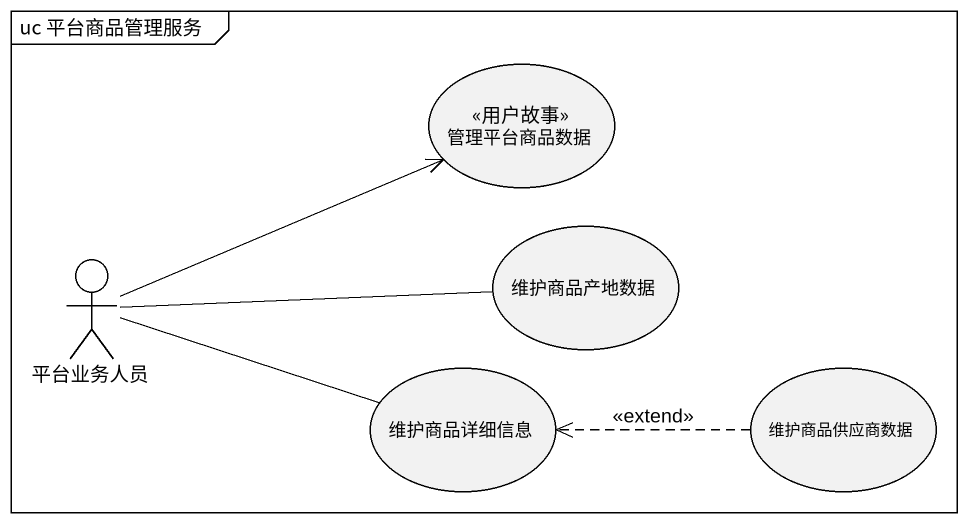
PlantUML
@startuml
mainframe uc 平台商品管理服务
usecase 管理平台商品数据 <<用户故事>>
actor 平台业务人员
usecase 维护商品产地数据
usecase 维护商品详细信息
usecase 维护商品供应商数据
平台业务人员 -right-> 管理平台商品数据
平台业务人员 -right- 维护商品产地数据
平台业务人员 -right- 维护商品详细信息
维护商品供应商数据 .left.> 维护商品详细信息 : <<extend>>
@enduml
